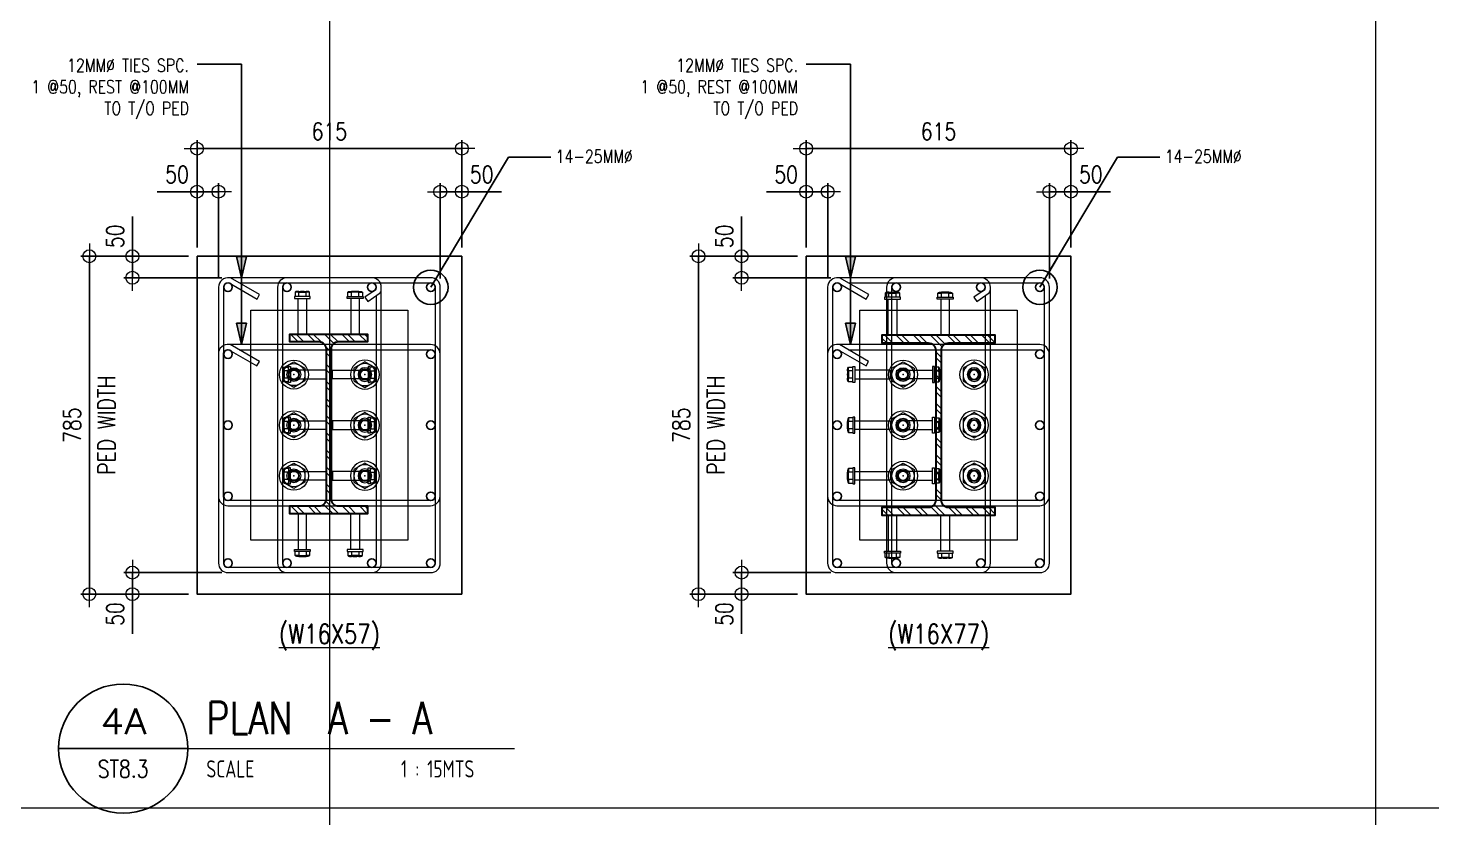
# Model space of a CAD drawing. Header units: millimetres. Extents: x 0 to 437400, y -7936 to 73710.
# Drawn here: x 16310 to 19571, y 6079 to 7914 of the extents above; entities that cross this region are included whole.
import ezdxf
from ezdxf.enums import TextEntityAlignment as Align

# ---------------------------------------------------------------- set-up
doc = ezdxf.new("R2010")
doc.units = ezdxf.units.MM
doc.header["$LTSCALE"] = 10
doc.header["$MEASUREMENT"] = 0
doc.layers.add('A_LINE', color=1, linetype='Continuous')
doc.layers.add('TARGET-MAIN', color=1, linetype='Continuous')
for name, color, linetype, lineweight in [('BASE PLATE', 5, 'Continuous', 15), ('BOLT', 33, 'Continuous', 20), ('COLUMN', 5, 'Continuous', 30), ('DRB002', 251, 'Continuous', 15), ('HATCH', 8, 'Continuous', 5), ('PEDESTAL CONCRETE', 3, 'Continuous', 25), ('S-Ablt', 1, 'Continuous', 9), ('S-ANNO-DIMS', 1, 'Continuous', 5), ('S-Anno-Text', 52, 'Continuous', 15), ('S-ANNO-WELD', 1, 'Continuous', 9), ('S_Bolt', 9, 'Continuous', 9)]:
    doc.layers.add(name, color=color, linetype=linetype, lineweight=lineweight)
doc.layers.add('GUIDE 000', color=3, linetype='Continuous', lineweight=0, plot=False)
doc.layers.add('S-DETL-GRID', color=62, linetype='Continuous', lineweight=9, plot=False)
doc.styles.add('1', font='simplex.shx', dxfattribs={"width": 0.8, "height": 20})
doc.styles.add('80', font='simplex.shx', dxfattribs={"width": 0.8, "height": 40})
doc.styles.add('ARCHITEXT', font='architxt.shx', dxfattribs={"width": 0.85})
doc.styles.add('ROMANS12', font='ROMANS.shx', dxfattribs={"height": 1.125})
doc.styles.add('SIMPLEX', font='SIMPLEX.shx', dxfattribs={"width": 1.1})
doc.dimstyles.new('DDIM20', dxfattribs={"dimtxt": 40, "dimasz": 0.4, "dimexe": 20, "dimexo": 20, "dimgap": 20, "dimtad": 1, "dimdec": 0, "dimrnd": 1, "dimdsep": 46, "dimtxsty": '80', "dimblk1": 'ESCADIM_ARW', "dimblk2": 'ESCADIM_ARW', "dimsah": 1, "dimcen": 50, "dimclrd": 1, "dimclre": 1, "dimclrt": 52, "dimadec": 0, "dimazin": 0, "dimtfac": 1, "dimtdec": 0, "dimtofl": 0, "dimtmove": 0, "dimatfit": 3, "dimldrblk": 'ESCADIM_ARW', "dimfxl": 1, "dimtolj": 1, "dimtzin": 0, "dimarcsym": 0})
doc.dimstyles.new('ESCA_ARW$7', dxfattribs={"dimtxt": 200, "dimasz": 1, "dimexe": 100, "dimexo": 100, "dimgap": 100, "dimtad": 1, "dimdec": 0, "dimrnd": 1, "dimdsep": 46, "dimtxsty": '1', "dimblk1": 'dim_arw', "dimblk2": 'dim_arw', "dimsah": 1, "dimcen": 50, "dimclrd": 1, "dimclre": 256, "dimclrt": 52, "dimadec": 0, "dimazin": 0, "dimtfac": 1, "dimtofl": 0, "dimtmove": 0, "dimatfit": 3, "dimldrblk": 'dim_arw', "dimfxl": 1, "dimtolj": 1, "dimtzin": 0, "dimarcsym": 0})

# ---------------------------------------------------------------- blocks, each defined once
blk = doc.blocks.new('A$C2DA53F6D')
blk.add_circle((0, -16.6), 18.9)
at = {"color": 1}
for radius in [9, 6.03]:
    blk.add_circle((0, -16.6), radius, dxfattribs=at)
at = {"layer": 'GUIDE 000'}
blk.add_point((0, -16.6), dxfattribs=at)
at = {"layer": 'S_Bolt', "color": 9, "linetype": 'Continuous', "ltscale": 0.5}
blk.add_lwpolyline([(-14.4, -24.9), (-14.4, -8.3), (0, 0), (14.4, -8.3), (14.4, -24.9), (0, -33.3)], close=True, dxfattribs=at)
at = {"layer": 'S_Bolt', "color": 251, "linetype": 'Continuous', "ltscale": 0.5}
blk.add_circle((0, -16.6), 14.4, dxfattribs=at)
blk = doc.blocks.new('BOLT', base_point=(6.579, 3.6798))
for p, q in [((6.571, 3.6847), (6.571, 3.6798)), ((6.575, 3.6847), (6.571, 3.6847)), ((6.575, 3.6858), (6.573, 3.6858)), ((6.575, 3.6798), (6.575, 3.6858)), ((6.575, 3.6858), (6.583, 3.6858)), ((6.575, 3.6847), (6.583, 3.6847)), ((6.585, 3.6858), (6.583, 3.6858)), ((6.583, 3.6798), (6.583, 3.6858)), ((6.587, 3.6847), (6.583, 3.6847)), ((6.587, 3.6798), (6.587, 3.6847))]:
    blk.add_line(p, q)
for centre, radius, start, end in [((6.573, 3.6833), 0.00241, 33.9696, 146.0304), ((6.579, 3.6777), 0.00805, 60.2058, 119.7942), ((6.585, 3.6833), 0.00241, 33.9696, 146.0304)]:
    blk.add_arc(centre, radius, start, end)
blk = doc.blocks.new('BOLT20')
at = {"color": 1}
for p, q in [((-18.5, 4.5), (-18.5, 0)), ((18.5, 4.5), (-18.5, 4.5)), ((-18.5, 0), (18.5, 0)), ((18.5, 0), (18.5, 4.5))]:
    blk.add_line(p, q, dxfattribs=at)
at = {"color": 1, "xscale": 2125, "yscale": 2000, "zscale": 2125}
blk.add_blockref('BOLT', (0, 4.5), dxfattribs=at)
blk = doc.blocks.new('blts')
at = {"layer": 'S-Ablt'}
blk.add_lwpolyline([(80662, 40014), (80745, 40014), (80745, 40034), (80662, 40034)], close=True, dxfattribs=at)
at = {"layer": 'S-Ablt', "xscale": -1, "rotation": 270}
blk.add_blockref('BOLT20', (80745, 40024), dxfattribs=at)
blk = doc.blocks.new('ESCADIM_ARW')
at = {"color": 9}
blk.add_line((75, 0), (-75, 0), dxfattribs=at)
blk.add_circle((0, 0), 37.5, dxfattribs=at)
blk = doc.blocks.new('*D146')
at = {"layer": 'Defpoints', "color": 0, "transparency": 16777216}
for p in [(18167.3, 7534.3), (18117.3, 7384.3), (18167.3, 7312.4)]:
    blk.add_point(p, dxfattribs=at)
at = {"layer": 'S-ANNO-DIMS', "color": 1, "lineweight": -2, "transparency": 16777216}
for p, q in [((18117.3, 7534.3), (18025, 7534.3)), ((18117.3, 7404.3), (18117.3, 7554.3)), ((18166.9, 7534.3), (18117.7, 7534.3)), ((18167.3, 7332.4), (18167.3, 7554.3))]:
    blk.add_line(p, q, dxfattribs=at)
at = {"layer": 'S-ANNO-DIMS', "color": 1, "lineweight": -2, "transparency": 16777216, "xscale": 0.4, "yscale": 0.4, "zscale": 0.4, "rotation": 180}
blk.add_blockref('ESCADIM_ARW', (18117.3, 7534.3), dxfattribs=at)
at = {"layer": 'S-ANNO-DIMS', "color": 1, "lineweight": -2, "transparency": 16777216, "xscale": 0.4, "yscale": 0.4, "zscale": 0.4}
blk.add_blockref('ESCADIM_ARW', (18167.3, 7534.3), dxfattribs=at)
at = {"layer": 'S-ANNO-DIMS', "color": 52, "transparency": 16777216, "insert": (18070.9, 7574.3), "char_height": 40, "attachment_point": 5, "style": '80'}
blk.add_mtext('\\A1;50', dxfattribs=at)
blk = doc.blocks.new('*D143')
at = {"layer": 'Defpoints', "color": 0, "transparency": 16777216}
for p in [(18117.3, 7384.3), (17967.3, 7334.3), (18195, 7334.3)]:
    blk.add_point(p, dxfattribs=at)
at = {"layer": 'S-ANNO-DIMS', "color": 1, "lineweight": -2, "transparency": 16777216}
for p, q in [((17967.3, 7384.3), (17967.3, 7476.5)), ((18097.3, 7384.3), (17947.3, 7384.3)), ((17967.3, 7334.7), (17967.3, 7383.9)), ((18175, 7334.3), (17947.3, 7334.3))]:
    blk.add_line(p, q, dxfattribs=at)
at = {"layer": 'S-ANNO-DIMS', "color": 1, "lineweight": -2, "transparency": 16777216, "xscale": 0.4, "yscale": 0.4, "zscale": 0.4}
for p, rotation in [((17967.3, 7384.3), 90), ((17967.3, 7334.3), 270)]:
    blk.add_blockref('ESCADIM_ARW', p, dxfattribs=dict(at, rotation=rotation))
at = {"layer": 'S-ANNO-DIMS', "color": 52, "transparency": 16777216, "insert": (17927.3, 7430.6), "char_height": 40, "attachment_point": 5, "rotation": 90, "style": '80'}
blk.add_mtext('\\A1;50', dxfattribs=at)
blk = doc.blocks.new('*D147')
at = {"layer": 'Defpoints', "color": 0, "transparency": 16777216}
for p in [(18732.3, 7634.3), (18117.3, 7384.3), (18732.3, 7384.3)]:
    blk.add_point(p, dxfattribs=at)
at = {"layer": 'S-ANNO-DIMS', "color": 1, "lineweight": -2, "transparency": 16777216}
for p, q in [((18117.3, 7404.3), (18117.3, 7654.3)), ((18117.7, 7634.3), (18731.9, 7634.3)), ((18732.3, 7404.3), (18732.3, 7654.3))]:
    blk.add_line(p, q, dxfattribs=at)
at = {"layer": 'S-ANNO-DIMS', "color": 1, "lineweight": -2, "transparency": 16777216, "xscale": 0.4, "yscale": 0.4, "zscale": 0.4, "rotation": 180}
blk.add_blockref('ESCADIM_ARW', (18117.3, 7634.3), dxfattribs=at)
at = {"layer": 'S-ANNO-DIMS', "color": 1, "lineweight": -2, "transparency": 16777216, "xscale": 0.4, "yscale": 0.4, "zscale": 0.4}
blk.add_blockref('ESCADIM_ARW', (18732.3, 7634.3), dxfattribs=at)
at = {"layer": 'S-ANNO-DIMS', "color": 52, "transparency": 16777216, "insert": (18424.8, 7674.3), "char_height": 40, "attachment_point": 5, "style": '80'}
blk.add_mtext('\\A1;615', dxfattribs=at)
blk = doc.blocks.new('*D148')
at = {"layer": 'Defpoints', "color": 0, "transparency": 16777216}
for p in [(18117.3, 7384.3), (17867.3, 6599.3), (18117.3, 6599.3)]:
    blk.add_point(p, dxfattribs=at)
at = {"layer": 'S-ANNO-DIMS', "color": 1, "lineweight": -2, "transparency": 16777216}
for p, q in [((18097.3, 7384.3), (17847.3, 7384.3)), ((17867.3, 7383.9), (17867.3, 6599.7)), ((18097.3, 6599.3), (17847.3, 6599.3))]:
    blk.add_line(p, q, dxfattribs=at)
at = {"layer": 'S-ANNO-DIMS', "color": 1, "lineweight": -2, "transparency": 16777216, "xscale": 0.4, "yscale": 0.4, "zscale": 0.4}
for p, rotation in [((17867.3, 7384.3), 90), ((17867.3, 6599.3), 270)]:
    blk.add_blockref('ESCADIM_ARW', p, dxfattribs=dict(at, rotation=rotation))
at = {"layer": 'S-ANNO-DIMS', "color": 52, "transparency": 16777216, "char_height": 40, "attachment_point": 5, "rotation": 90, "style": '80'}
for s, insert in [('\\A1;PED WIDTH', (17907.3, 6991.8)), ('\\A1;785', (17827.3, 6991.8))]:
    blk.add_mtext(s, dxfattribs=dict(at, insert=insert))
blk = doc.blocks.new('*D145')
at = {"layer": 'Defpoints', "color": 0, "transparency": 16777216}
for p in [(18682.3, 7534.3), (18732.3, 7384.3), (18682.3, 7312.4)]:
    blk.add_point(p, dxfattribs=at)
at = {"layer": 'S-ANNO-DIMS', "color": 1, "lineweight": -2, "transparency": 16777216}
for p, q in [((18682.3, 7332.4), (18682.3, 7554.3)), ((18682.7, 7534.3), (18731.9, 7534.3)), ((18732.3, 7404.3), (18732.3, 7554.3)), ((18732.3, 7534.3), (18824.5, 7534.3))]:
    blk.add_line(p, q, dxfattribs=at)
at = {"layer": 'S-ANNO-DIMS', "color": 1, "lineweight": -2, "transparency": 16777216, "xscale": 0.4, "yscale": 0.4, "zscale": 0.4, "rotation": 180}
blk.add_blockref('ESCADIM_ARW', (18682.3, 7534.3), dxfattribs=at)
at = {"layer": 'S-ANNO-DIMS', "color": 1, "lineweight": -2, "transparency": 16777216, "xscale": 0.4, "yscale": 0.4, "zscale": 0.4}
blk.add_blockref('ESCADIM_ARW', (18732.3, 7534.3), dxfattribs=at)
at = {"layer": 'S-ANNO-DIMS', "color": 52, "transparency": 16777216, "insert": (18778.6, 7574.3), "char_height": 40, "attachment_point": 5, "style": '80'}
blk.add_mtext('\\A1;50', dxfattribs=at)
blk = doc.blocks.new('*D144')
at = {"layer": 'Defpoints', "color": 0, "transparency": 16777216}
for p in [(17967.3, 6649.3), (18195, 6649.3), (18117.3, 6599.3)]:
    blk.add_point(p, dxfattribs=at)
at = {"layer": 'S-ANNO-DIMS', "color": 1, "lineweight": -2, "transparency": 16777216}
for p, q in [((18175, 6649.3), (17947.3, 6649.3)), ((17967.3, 6648.9), (17967.3, 6599.7)), ((18097.3, 6599.3), (17947.3, 6599.3)), ((17967.3, 6599.3), (17967.3, 6507.1))]:
    blk.add_line(p, q, dxfattribs=at)
at = {"layer": 'S-ANNO-DIMS', "color": 1, "lineweight": -2, "transparency": 16777216, "xscale": 0.4, "yscale": 0.4, "zscale": 0.4}
for p, rotation in [((17967.3, 6649.3), 90), ((17967.3, 6599.3), 270)]:
    blk.add_blockref('ESCADIM_ARW', p, dxfattribs=dict(at, rotation=rotation))
at = {"layer": 'S-ANNO-DIMS', "color": 52, "transparency": 16777216, "insert": (17927.3, 6553), "char_height": 40, "attachment_point": 5, "rotation": 90, "style": '80'}
blk.add_mtext('\\A1;50', dxfattribs=at)
blk = doc.blocks.new('*D149')
at = {"layer": 'Defpoints', "color": 0, "transparency": 16777216}
for p in [(16752.5, 7534.3), (16702.5, 7384.3), (16752.5, 7312.4)]:
    blk.add_point(p, dxfattribs=at)
at = {"layer": 'S-ANNO-DIMS', "color": 1, "lineweight": -2, "transparency": 16777216}
for p, q in [((16702.5, 7534.3), (16610.3, 7534.3)), ((16702.5, 7404.3), (16702.5, 7554.3)), ((16752.1, 7534.3), (16702.9, 7534.3)), ((16752.5, 7332.4), (16752.5, 7554.3))]:
    blk.add_line(p, q, dxfattribs=at)
at = {"layer": 'S-ANNO-DIMS', "color": 1, "lineweight": -2, "transparency": 16777216, "xscale": 0.4, "yscale": 0.4, "zscale": 0.4, "rotation": 180}
blk.add_blockref('ESCADIM_ARW', (16702.5, 7534.3), dxfattribs=at)
at = {"layer": 'S-ANNO-DIMS', "color": 1, "lineweight": -2, "transparency": 16777216, "xscale": 0.4, "yscale": 0.4, "zscale": 0.4}
blk.add_blockref('ESCADIM_ARW', (16752.5, 7534.3), dxfattribs=at)
at = {"layer": 'S-ANNO-DIMS', "color": 52, "transparency": 16777216, "insert": (16656.2, 7574.3), "char_height": 40, "attachment_point": 5, "style": '80'}
blk.add_mtext('\\A1;50', dxfattribs=at)
blk = doc.blocks.new('*D150')
at = {"layer": 'Defpoints', "color": 0, "transparency": 16777216}
for p in [(16702.5, 7384.3), (16552.5, 7334.3), (16780.2, 7334.3)]:
    blk.add_point(p, dxfattribs=at)
at = {"layer": 'S-ANNO-DIMS', "color": 1, "lineweight": -2, "transparency": 16777216}
for p, q in [((16552.5, 7384.3), (16552.5, 7476.5)), ((16682.5, 7384.3), (16532.5, 7384.3)), ((16552.5, 7334.7), (16552.5, 7383.9)), ((16760.2, 7334.3), (16532.5, 7334.3))]:
    blk.add_line(p, q, dxfattribs=at)
at = {"layer": 'S-ANNO-DIMS', "color": 1, "lineweight": -2, "transparency": 16777216, "xscale": 0.4, "yscale": 0.4, "zscale": 0.4}
for p, rotation in [((16552.5, 7384.3), 90), ((16552.5, 7334.3), 270)]:
    blk.add_blockref('ESCADIM_ARW', p, dxfattribs=dict(at, rotation=rotation))
at = {"layer": 'S-ANNO-DIMS', "color": 52, "transparency": 16777216, "insert": (16512.5, 7430.6), "char_height": 40, "attachment_point": 5, "rotation": 90, "style": '80'}
blk.add_mtext('\\A1;50', dxfattribs=at)
blk = doc.blocks.new('*D151')
at = {"layer": 'Defpoints', "color": 0, "transparency": 16777216}
for p in [(17317.5, 7634.3), (16702.5, 7384.3), (17317.5, 7384.3)]:
    blk.add_point(p, dxfattribs=at)
at = {"layer": 'S-ANNO-DIMS', "color": 1, "lineweight": -2, "transparency": 16777216}
for p, q in [((16702.5, 7404.3), (16702.5, 7654.3)), ((16702.9, 7634.3), (17317.1, 7634.3)), ((17317.5, 7404.3), (17317.5, 7654.3))]:
    blk.add_line(p, q, dxfattribs=at)
at = {"layer": 'S-ANNO-DIMS', "color": 1, "lineweight": -2, "transparency": 16777216, "xscale": 0.4, "yscale": 0.4, "zscale": 0.4, "rotation": 180}
blk.add_blockref('ESCADIM_ARW', (16702.5, 7634.3), dxfattribs=at)
at = {"layer": 'S-ANNO-DIMS', "color": 1, "lineweight": -2, "transparency": 16777216, "xscale": 0.4, "yscale": 0.4, "zscale": 0.4}
blk.add_blockref('ESCADIM_ARW', (17317.5, 7634.3), dxfattribs=at)
at = {"layer": 'S-ANNO-DIMS', "color": 52, "transparency": 16777216, "insert": (17010, 7674.3), "char_height": 40, "attachment_point": 5, "style": '80'}
blk.add_mtext('\\A1;615', dxfattribs=at)
blk = doc.blocks.new('*D152')
at = {"layer": 'Defpoints', "color": 0, "transparency": 16777216}
for p in [(16702.5, 7384.3), (16452.5, 6599.3), (16702.5, 6599.3)]:
    blk.add_point(p, dxfattribs=at)
at = {"layer": 'S-ANNO-DIMS', "color": 1, "lineweight": -2, "transparency": 16777216}
for p, q in [((16682.5, 7384.3), (16432.5, 7384.3)), ((16452.5, 7383.9), (16452.5, 6599.7)), ((16682.5, 6599.3), (16432.5, 6599.3))]:
    blk.add_line(p, q, dxfattribs=at)
at = {"layer": 'S-ANNO-DIMS', "color": 1, "lineweight": -2, "transparency": 16777216, "xscale": 0.4, "yscale": 0.4, "zscale": 0.4}
for p, rotation in [((16452.5, 7384.3), 90), ((16452.5, 6599.3), 270)]:
    blk.add_blockref('ESCADIM_ARW', p, dxfattribs=dict(at, rotation=rotation))
at = {"layer": 'S-ANNO-DIMS', "color": 52, "transparency": 16777216, "char_height": 40, "attachment_point": 5, "rotation": 90, "style": '80'}
for s, insert in [('\\A1;PED WIDTH', (16492.5, 6991.8)), ('\\A1;785', (16412.5, 6991.8))]:
    blk.add_mtext(s, dxfattribs=dict(at, insert=insert))
blk = doc.blocks.new('*D153')
at = {"layer": 'Defpoints', "color": 0, "transparency": 16777216}
for p in [(17267.5, 7534.3), (17317.5, 7384.3), (17267.5, 7312.4)]:
    blk.add_point(p, dxfattribs=at)
at = {"layer": 'S-ANNO-DIMS', "color": 1, "lineweight": -2, "transparency": 16777216}
for p, q in [((17267.5, 7332.4), (17267.5, 7554.3)), ((17267.9, 7534.3), (17317.1, 7534.3)), ((17317.5, 7404.3), (17317.5, 7554.3)), ((17317.5, 7534.3), (17409.7, 7534.3))]:
    blk.add_line(p, q, dxfattribs=at)
at = {"layer": 'S-ANNO-DIMS', "color": 1, "lineweight": -2, "transparency": 16777216, "xscale": 0.4, "yscale": 0.4, "zscale": 0.4, "rotation": 180}
blk.add_blockref('ESCADIM_ARW', (17267.5, 7534.3), dxfattribs=at)
at = {"layer": 'S-ANNO-DIMS', "color": 1, "lineweight": -2, "transparency": 16777216, "xscale": 0.4, "yscale": 0.4, "zscale": 0.4}
blk.add_blockref('ESCADIM_ARW', (17317.5, 7534.3), dxfattribs=at)
at = {"layer": 'S-ANNO-DIMS', "color": 52, "transparency": 16777216, "insert": (17363.8, 7574.3), "char_height": 40, "attachment_point": 5, "style": '80'}
blk.add_mtext('\\A1;50', dxfattribs=at)
blk = doc.blocks.new('*D154')
at = {"layer": 'Defpoints', "color": 0, "transparency": 16777216}
for p in [(16552.5, 6649.3), (16780.2, 6649.3), (16702.5, 6599.3)]:
    blk.add_point(p, dxfattribs=at)
at = {"layer": 'S-ANNO-DIMS', "color": 1, "lineweight": -2, "transparency": 16777216}
for p, q in [((16760.2, 6649.3), (16532.5, 6649.3)), ((16552.5, 6648.9), (16552.5, 6599.7)), ((16682.5, 6599.3), (16532.5, 6599.3)), ((16552.5, 6599.3), (16552.5, 6507.1))]:
    blk.add_line(p, q, dxfattribs=at)
at = {"layer": 'S-ANNO-DIMS', "color": 1, "lineweight": -2, "transparency": 16777216, "xscale": 0.4, "yscale": 0.4, "zscale": 0.4}
for p, rotation in [((16552.5, 6649.3), 90), ((16552.5, 6599.3), 270)]:
    blk.add_blockref('ESCADIM_ARW', p, dxfattribs=dict(at, rotation=rotation))
at = {"layer": 'S-ANNO-DIMS', "color": 52, "transparency": 16777216, "insert": (16512.5, 6553), "char_height": 40, "attachment_point": 5, "rotation": 90, "style": '80'}
blk.add_mtext('\\A1;50', dxfattribs=at)
blk = doc.blocks.new('dim_arw')
h = blk.add_hatch(color=256)
h.paths.add_polyline_path([(-125.603, 29.454), (0, 0), (-125.603, -29.454, -0.115681), (-132.51, 0, -0.115681)])
h.paths.add_polyline_path([(-249.023, 58.396), (-125.603, 29.454, 0.115681), (-132.51, 0, 0.115681), (-125.603, -29.454), (-249.023, -58.396)])
for p, q in [((0, 0), (-249.023, 58.396)), ((-249.023, 58.396), (-249.023, -58.396)), ((0, 0), (-249.023, -58.396))]:
    blk.add_line(p, q)
blk = doc.blocks.new('TARGET-DWGLABEL')
at = {"layer": 'TARGET-MAIN'}
blk.add_line((-7.5, 0), (7.5, 0), dxfattribs=at)
blk.add_circle((0, 0), 7.5, dxfattribs=at)
at = {"layer": 'TARGET-MAIN', "color": 2, "style": 'ARCHITEXT', "width": 0.85}
blk.add_text('SCALE', height=2, dxfattribs=at).set_placement((9.66, -2.36), align=Align.MIDDLE_LEFT)
at = {"layer": 'TARGET-MAIN', "color": 6, "style": 'ARCHITEXT', "width": 0.85}
blk.add_attdef('DRAWING_TITLE', text='', height=5, dxfattribs=at).set_placement((9.08, 4.41), align=Align.MIDDLE_LEFT)
at = {"layer": 'TARGET-MAIN', "color": 4, "style": 'ARCHITEXT', "width": 0.85}
blk.add_attdef('DWG_NO.', text='', height=3, dxfattribs=at).set_placement((0, 3.17), align=Align.MIDDLE_CENTER)
at = {"layer": 'TARGET-MAIN', "color": 3, "style": 'ARCHITEXT', "width": 0.85}
blk.add_attdef('SHT_NO.', text='', height=2, dxfattribs=at).set_placement((-0.02, -2.36), align=Align.MIDDLE_CENTER)
at = {"layer": 'TARGET-MAIN', "color": 2, "style": 'ARCHITEXT', "width": 0.85}
blk.add_attdef('SCALE', text='', height=2, dxfattribs=at).set_placement((69.6, -2.36), align=Align.MIDDLE_RIGHT)

msp = doc.modelspace()

# ---------------------------------------------------------------- hatches: boundary and pattern name
at = {"layer": 'HATCH'}
h = msp.add_hatch(dxfattribs=at)
h.set_pattern_fill('ANSI32', color=256, scale=75, angle=90, style=0)
h.set_pattern_definition([(135, (-13345.5, -13960.688), (-19.887378, -19.887378), []), (135, (-13345.5, -13947.43), (-19.887378, -19.887378), [])])
edge = h.paths.add_edge_path()
edge.add_line((17008.36581, 6785.98108), (16917.94181, 6785.98108))
edge.add_line((16917.94181, 6785.98108), (16917.94181, 6804.14208))
edge.add_line((16917.94181, 6804.14208), (16986.14081, 6804.14208))
edge.add_arc((16986.14081, 6820.90608), 16.764, 270, 360)
edge.add_line((17002.90481, 6820.90608), (17002.90481, 7168.37808))
edge.add_arc((16986.14081, 7168.37808), 16.764, 0, 90)
edge.add_line((16986.14081, 7185.14208), (16917.94181, 7185.14208))
edge.add_line((16917.94181, 7185.14208), (16917.94181, 7203.30308))
edge.add_line((16917.94181, 7203.30308), (17098.78981, 7203.30308))
edge.add_line((17098.78981, 7203.30308), (17098.78981, 7185.14208))
edge.add_line((17098.78981, 7185.14208), (17030.59081, 7185.14208))
edge.add_arc((17030.59081, 7168.37808), 16.764, 90, 180)
edge.add_line((17013.82681, 7168.37808), (17013.82681, 6820.90608))
edge.add_arc((17030.59081, 6820.90608), 16.764, 180, 270)
edge.add_line((17030.59081, 6804.14208), (17098.78981, 6804.14208))
edge.add_line((17098.78981, 6804.14208), (17098.78981, 6785.98108))
edge.add_line((17098.78981, 6785.98108), (17008.36581, 6785.98108))
h = msp.add_hatch(dxfattribs=at)
h.set_pattern_fill('ANSI32', color=256, scale=75, angle=90, style=0)
h.set_pattern_definition([(135, (-12736.25, -13960.688), (-19.887378, -19.887378), []), (135, (-12736.25, -13947.43), (-19.887378, -19.887378), [])])
edge = h.paths.add_edge_path()
edge.add_line((18424.75, 6782.00758), (18294.0035, 6782.00758))
edge.add_line((18294.0035, 6782.00758), (18294.0035, 6801.31158))
edge.add_line((18294.0035, 6801.31158), (18401.763, 6801.31158))
edge.add_arc((18401.763, 6818.52008), 17.2085, 270, 360)
edge.add_line((18418.9715, 6818.52008), (18418.9715, 7165.10308))
edge.add_arc((18401.763, 7165.10308), 17.2085, 0, 90)
edge.add_line((18401.763, 7182.31158), (18294.0035, 7182.31158))
edge.add_line((18294.0035, 7182.31158), (18294.0035, 7201.61558))
edge.add_line((18294.0035, 7201.61558), (18555.4965, 7201.61558))
edge.add_line((18555.4965, 7201.61558), (18555.4965, 7182.31158))
edge.add_line((18555.4965, 7182.31158), (18447.737, 7182.31158))
edge.add_arc((18447.737, 7165.10308), 17.2085, 90, 180)
edge.add_line((18430.5285, 7165.10308), (18430.5285, 6818.52008))
edge.add_arc((18447.737, 6818.52008), 17.2085, 180, 270)
edge.add_line((18447.737, 6801.31158), (18555.4965, 6801.31158))
edge.add_line((18555.4965, 6801.31158), (18555.4965, 6782.00758))
edge.add_line((18555.4965, 6782.00758), (18424.75, 6782.00758))

# ---------------------------------------------------------------- linework, layer by layer
for centre, radius in [((16774.5, 7312.31158), 10), ((16911.5, 7312.31158), 10), ((17108.5, 7312.31158), 10), ((17245.5, 7312.31158), 10), ((18189.25, 7312.31158), 10), ((18326.25, 7312.31158), 10), ((18523.25, 7312.31158), 10), ((18660.25, 7312.31158), 10), ((16774.5, 7157.06158), 10), ((17245.5, 7157.06158), 10), ((18189.25, 7157.06158), 10), ((18660.25, 7157.06158), 10), ((16927.5, 7109.31158), 12.5), ((17092.5, 7109.31158), 12.5), ((18342.25, 7109.31158), 12.5), ((18507.25, 7109.31158), 12.5), ((16774.5, 6991.81158), 10), ((16927.5, 6991.81158), 12.5), ((17092.5, 6991.81158), 12.5), ((17245.5, 6991.81158), 10), ((18189.25, 6991.81158), 10), ((18342.25, 6991.81158), 12.5), ((18507.25, 6991.81158), 12.5), ((18660.25, 6991.81158), 10), ((16927.5, 6874.31158), 12.5), ((17092.5, 6874.31158), 12.5), ((18342.25, 6874.31158), 12.5), ((18507.25, 6874.31158), 12.5), ((16774.5, 6826.56158), 10), ((17245.5, 6826.56158), 10), ((18189.25, 6826.56158), 10), ((18660.25, 6826.56158), 10), ((16774.5, 6671.31158), 10), ((16911.5, 6671.31158), 10), ((17108.5, 6671.31158), 10), ((17245.5, 6671.31158), 10), ((18189.25, 6671.31158), 10), ((18326.25, 6671.31158), 10), ((18523.25, 6671.31158), 10), ((18660.25, 6671.31158), 10)]:
    msp.add_circle(centre, radius)
at = {"layer": 'A_LINE', "color": 1, "lineweight": 13}
msp.add_line((16381.09056, 6240.38379), (17439.59421, 6240.38379), dxfattribs=at)
at = {"layer": 'BASE PLATE'}
for points in [[(16827.5, 7259.31158), (17192.5, 7259.31158), (17192.5, 6724.31158), (16827.5, 6724.31158)], [(16827.5, 7259.31158), (17192.5, 7259.31158), (17192.5, 6724.31158), (16827.5, 6724.31158)], [(18242.25, 7259.31158), (18607.25, 7259.31158), (18607.25, 6724.31158), (18242.25, 6724.31158)], [(18242.25, 7259.31158), (18607.25, 7259.31158), (18607.25, 6724.31158), (18242.25, 6724.31158)]]:
    msp.add_lwpolyline(points, close=True, dxfattribs=at)
at = {"layer": 'COLUMN'}
for points in [[(17008.36581, 6785.98108), (16917.94181, 6785.98108), (16917.94181, 6804.14208), (16986.14081, 6804.14208, 0.4142135624), (17002.90481, 6820.90608), (17002.90481, 7168.37808, 0.4142135624), (16986.14081, 7185.14208), (16917.94181, 7185.14208), (16917.94181, 7203.30308), (17098.78981, 7203.30308), (17098.78981, 7185.14208), (17030.59081, 7185.14208, 0.4142135624), (17013.82681, 7168.37808), (17013.82681, 6820.90608, 0.4142135624), (17030.59081, 6804.14208), (17098.78981, 6804.14208), (17098.78981, 6785.98108), (17008.36581, 6785.98108)], [(18424.75, 6782.00758), (18294.0035, 6782.00758), (18294.0035, 6801.31158), (18401.763, 6801.31158, 0.4142135624), (18418.9715, 6818.52008), (18418.9715, 7165.10308, 0.4142135624), (18401.763, 7182.31158), (18294.0035, 7182.31158), (18294.0035, 7201.61558), (18555.4965, 7201.61558), (18555.4965, 7182.31158), (18447.737, 7182.31158, 0.4142135624), (18430.5285, 7165.10308), (18430.5285, 6818.52008, 0.4142135624), (18447.737, 6801.31158), (18555.4965, 6801.31158), (18555.4965, 6782.00758), (18424.75, 6782.00758)]]:
    msp.add_lwpolyline(points, format="xyb", dxfattribs=at)
at = {"layer": 'DRB002'}
for points in [[(16801, 7322.31158), (17245.5, 7322.31158, -0.4142135624), (17255.5, 7312.31158), (17255.5, 6671.31158, -0.4142135624), (17245.5, 6661.31158), (16774.5, 6661.31158, -0.4142135624), (16764.5, 6671.31158), (16764.5, 7312.31158, -0.4714692709), (16777, 7322.31158), (16841.95191, 7284.81158), (16847.95191, 7295.20388), (16780.21539, 7334.31158), (16778.00514, 7334.31158, 0.4528950113), (16752.5, 7312.38414), (16752.5, 6671.31158, 0.4142135624), (16774.5, 6649.31158), (17245.5, 6649.31158, 0.4142135624), (17267.5, 6671.31158), (17267.5, 7312.31158, 0.4142135624), (17245.5, 7334.31158), (16780.21539, 7334.31158)], [(17118.5, 7292.77918), (17118.5, 6671.31158, -0.4142135624), (17108.5, 6661.31158), (16911.5, 6661.31158, -0.4142135624), (16901.5, 6671.31158), (16901.5, 7312.31158, -0.4142135624), (16911.5, 7322.31158), (17108.5, 7322.31158, -0.6481637672), (17115.95483, 7305.64633), (17092.12398, 7288.95979), (17099.0069, 7279.12997), (17125.38292, 7297.59865, 0.2446984432), (17130.5, 7307.42848), (17130.5, 7312.31158, 0.4142135624), (17108.5, 7334.31158), (16911.5, 7334.31158, 0.4142135624), (16889.5, 7312.31158), (16889.5, 6671.31158, 0.4142135624), (16911.5, 6649.31158), (17108.5, 6649.31158, 0.4142135624), (17130.5, 6671.31158), (17130.5, 7307.42848)], [(18215.75, 7322.31158), (18660.25, 7322.31158, -0.4142135624), (18670.25, 7312.31158), (18670.25, 6671.31158, -0.4142135624), (18660.25, 6661.31158), (18189.25, 6661.31158, -0.4142135624), (18179.25, 6671.31158), (18179.25, 7312.31158, -0.4714692709), (18191.75, 7322.31158), (18256.70191, 7284.81158), (18262.70191, 7295.20388), (18194.96539, 7334.31158), (18192.75514, 7334.31158, 0.4528950113), (18167.25, 7312.38414), (18167.25, 6671.31158, 0.4142135624), (18189.25, 6649.31158), (18660.25, 6649.31158, 0.4142135624), (18682.25, 6671.31158), (18682.25, 7312.31158, 0.4142135624), (18660.25, 7334.31158), (18194.96539, 7334.31158)], [(18533.25, 7292.77918), (18533.25, 6671.31158, -0.4142135624), (18523.25, 6661.31158), (18326.25, 6661.31158, -0.4142135624), (18316.25, 6671.31158), (18316.25, 7312.31158, -0.4142135624), (18326.25, 7322.31158), (18523.25, 7322.31158, -0.6481637672), (18530.70483, 7305.64633), (18506.87398, 7288.95979), (18513.7569, 7279.12997), (18540.13292, 7297.59865, 0.2446984432), (18545.25, 7307.42848), (18545.25, 7312.31158, 0.4142135624), (18523.25, 7334.31158), (18326.25, 7334.31158, 0.4142135624), (18304.25, 7312.31158), (18304.25, 6671.31158, 0.4142135624), (18326.25, 6649.31158), (18523.25, 6649.31158, 0.4142135624), (18545.25, 6671.31158), (18545.25, 7307.42848)], [(16800.6261, 7167.21645), (17245.1261, 7167.21645, -0.4142135624), (17255.1261, 7157.21645), (17255.1261, 6991.96645), (17255.1261, 6826.71645, -0.4142135624), (17245.1261, 6816.71645), (17009.6261, 6816.71645), (16774.1261, 6816.71645, -0.4142135624), (16764.1261, 6826.71645), (16764.1261, 6991.96645), (16764.1261, 7157.21645, -0.4714692709), (16776.6261, 7167.21645), (16841.57801, 7129.71645), (16847.57801, 7140.10875), (16779.84149, 7179.21645), (16777.63124, 7179.21645, 0.4528950113), (16752.1261, 7157.28902), (16752.1261, 6991.96645), (16752.1261, 6826.71645, 0.4142135624), (16774.1261, 6804.71645), (17009.6261, 6804.71645), (17245.1261, 6804.71645, 0.4142135624), (17267.1261, 6826.71645), (17267.1261, 6991.96645), (17267.1261, 7157.21645, 0.4142135624), (17245.1261, 7179.21645), (16779.84149, 7179.21645)], [(18215.3761, 7167.21645), (18659.8761, 7167.21645, -0.4142135624), (18669.8761, 7157.21645), (18669.8761, 6991.96645), (18669.8761, 6826.71645, -0.4142135624), (18659.8761, 6816.71645), (18424.3761, 6816.71645), (18188.8761, 6816.71645, -0.4142135624), (18178.8761, 6826.71645), (18178.8761, 6991.96645), (18178.8761, 7157.21645, -0.4714692709), (18191.3761, 7167.21645), (18256.32801, 7129.71645), (18262.32801, 7140.10875), (18194.59149, 7179.21645), (18192.38124, 7179.21645, 0.4528950113), (18166.8761, 7157.28902), (18166.8761, 6991.96645), (18166.8761, 6826.71645, 0.4142135624), (18188.8761, 6804.71645), (18424.3761, 6804.71645), (18659.8761, 6804.71645, 0.4142135624), (18681.8761, 6826.71645), (18681.8761, 6991.96645), (18681.8761, 7157.21645, 0.4142135624), (18659.8761, 7179.21645), (18194.59149, 7179.21645)]]:
    msp.add_lwpolyline(points, format="xyb", dxfattribs=at)
at = {"layer": 'PEDESTAL CONCRETE'}
for points in [[(16702.5, 7384.31158), (17317.5, 7384.31158), (17317.5, 6599.31158), (16702.5, 6599.31158)], [(18117.25, 7384.31158), (18732.25, 7384.31158), (18732.25, 6599.31158), (18117.25, 6599.31158)]]:
    msp.add_lwpolyline(points, close=True, dxfattribs=at)
at = {"layer": 'S-DETL-GRID'}
for p, q in [((17010, 10169.99998), (17010, 0)), ((19440, 10169.99998), (19440, 0)), ((29160, 6101.99999), (14580, 6101.99999))]:
    msp.add_line(p, q, dxfattribs=at)

# ---------------------------------------------------------------- block references
at = {"xscale": -1}
for p, rotation in [((-23076.83294, -73458.69692), 270), ((-21706.44875, -73460.38442), 270), ((-63644.5705, 47133.31158), 180), ((-62334.0705, 47133.31158), 180), ((57093.56456, 87447.98108), 90), ((58463.94875, 87444.00758), 90)]:
    msp.add_blockref('blts', p, dxfattribs=dict(at, rotation=rotation))
for p, rotation in [((57093.56456, -73458.69692), 90), ((58463.94875, -73460.38442), 90), ((97664.5705, 47133.31158), 180), ((98975.0705, 47133.31158), 180), ((-23076.83294, 87447.98108), 270), ((-21706.44875, 87444.00758), 270)]:
    msp.add_blockref('blts', p, dxfattribs=dict(rotation=rotation))
for p in [(97664.5705, -33032.18842), (98975.0705, -33032.18842), (97664.5705, -33149.68842), (98975.0705, -33149.68842)]:
    msp.add_blockref('blts', p, dxfattribs=at)
for p in [(-63644.5705, -33032.18842), (-62334.0705, -33032.18842), (-63644.5705, -33149.68842), (-62334.0705, -33149.68842)]:
    msp.add_blockref('blts', p)
at = {"layer": 'BOLT', "rotation": 180}
for p, xscale, yscale, zscale in [((16927.5, 7079.75072), 1.77777765819833, 1.77777765819833, 1.77777765819833), ((17092.5, 7079.75072), -1.77777765819833, 1.77777765818014, 1.777777658143876), ((18342.25, 7079.75072), 1.77777765819833, 1.77777765819833, 1.77777765819833), ((18507.25, 7079.75072), -1.77777765819833, 1.77777765818014, 1.777777658143876), ((16927.5, 6962.25072), 1.77777765819833, 1.77777765819833, 1.77777765819833), ((17092.5, 6962.25072), -1.77777765819833, 1.77777765818014, 1.777777658143876), ((18342.25, 6962.25072), 1.77777765819833, 1.77777765819833, 1.77777765819833), ((18507.25, 6962.25072), -1.77777765819833, 1.77777765818014, 1.777777658143876), ((16927.5, 6844.75072), 1.77777765819833, 1.77777765819833, 1.77777765819833), ((17092.5, 6844.75072), -1.77777765819833, 1.77777765818014, 1.777777658143876), ((18342.25, 6844.75072), 1.77777765819833, 1.77777765819833, 1.77777765819833), ((18507.25, 6844.75072), -1.77777765819833, 1.77777765818014, 1.777777658143876)]:
    msp.add_blockref('A$C2DA53F6D', p, dxfattribs=dict(at, xscale=xscale, yscale=yscale, zscale=zscale))
at = {"layer": 'TARGET-MAIN', "color": 1, "lineweight": 13}
ref = msp.add_blockref('TARGET-DWGLABEL', (16531.09056, 6240.38379), dxfattribs=dict(at, xscale=20, yscale=20, zscale=20))
ref.add_attrib('DWG_NO.', '4A', dxfattribs={"color": 4, "height": 60, "style": 'SIMPLEX', "width": 1.1}).set_placement((16531.09056, 6303.85176), align=Align.MIDDLE_CENTER)
ref.add_attrib('SHT_NO.', 'ST8.3', dxfattribs={"color": 3, "height": 40, "style": 'SIMPLEX', "width": 0.8}).set_placement((16530.78493, 6193.27911), align=Align.MIDDLE_CENTER)
ref.add_attrib('DRAWING_TITLE', 'PLAN  A - A ', dxfattribs={"color": 5, "height": 75, "style": 'SIMPLEX', "width": 0.8}).set_placement((16724.2711, 6311.35176), align=Align.MIDDLE_LEFT)
ref.add_attrib('SCALE', '1 : 15MTS', dxfattribs={"color": 2, "height": 40, "style": 'ARCHITEXT', "width": 0.85}).set_placement((17346.65266, 6193.27911), align=Align.MIDDLE_RIGHT)

# ---------------------------------------------------------------- texts
at = {"layer": 'S-Anno-Text', "char_height": 30, "style": 'ROMANS12'}
for s, insert, width, attachment_point in [('{\\W0.8;12MM∅ TIES SPC.\\P1 @50, REST @100MM\\PTO T/O PED}', (16683.65521, 7772.96158, 0.00032), 1035.319301, 6), ('{\\W0.8;12MM∅ TIES SPC.\\P1 @50, REST @100MM\\PTO T/O PED}', (18098.40521, 7772.96158, 0.00032), 1035.319301, 6), ('{\\W0.8;14-25MM∅}', (17535.53236, 7616.35392, 0.00032), 910.9117956, 4), ('{\\W0.8;14-25MM∅}', (18950.28236, 7616.35392, 0.00032), 910.9117956, 4)]:
    msp.add_mtext(s, dxfattribs=dict(at, insert=insert, width=width, attachment_point=attachment_point))
at = {"layer": 'S-Anno-Text', "color": 4, "char_height": 45, "width": 1019.9969191, "attachment_point": 5, "style": '1'}
for s, insert in [('{\\L(W16X57)}', (17010, 6499.31158)), ('{\\L(W16X77)}', (18424.75, 6499.31158))]:
    msp.add_mtext(s, dxfattribs=dict(at, insert=insert))

# ---------------------------------------------------------------- dimensions: what is measured, and where the dimension line sits
at = {"layer": 'S-ANNO-DIMS'}
for base, p1, p2, picture, middle in [((17317.5, 7634.31158), (16702.5, 7384.31158), (17317.5, 7384.31158), '*D151', (17010, 7674.31158)), ((18732.25, 7634.31158), (18117.25, 7384.31158), (18732.25, 7384.31158), '*D147', (18424.75, 7674.31158))]:
    dim = msp.add_linear_dim(base=base, p1=p1, p2=p2, dimstyle='DDIM20', dxfattribs=at)
    dim.commit()
    dim.dimension.update_dxf_attribs({"geometry": picture, "text_midpoint": middle})
for base, p1, p2, picture, middle in [((16752.5, 7534.31158), (16702.5, 7384.31158), (16752.5, 7312.38414), '*D149', (16656.19524, 7534.31158)), ((18167.25, 7534.31158), (18117.25, 7384.31158), (18167.25, 7312.38414), '*D146', (18070.94524, 7534.31158))]:
    dim = msp.add_linear_dim(base=base, p1=p1, p2=p2, dimstyle='DDIM20', dxfattribs=at)
    dim.commit()
    dim.dimension.update_dxf_attribs({"geometry": picture, "text_midpoint": middle, "dimtype": 160})
for base, p1, p2, angle, picture, middle in [((17267.5, 7534.31158), (17317.5, 7384.31158), (17267.5, 7312.38414), 180, '*D153', (17363.80476, 7534.31158)), ((18682.25, 7534.31158), (18732.25, 7384.31158), (18682.25, 7312.38414), 180, '*D145', (18778.55476, 7534.31158)), ((16552.5, 7334.31158), (16702.5, 7384.31158), (16780.21539, 7334.31158), 90, '*D150', (16552.5, 7430.61634)), ((17967.25, 7334.31158), (18117.25, 7384.31158), (18194.96539, 7334.31158), 90, '*D143', (17967.25, 7430.61634)), ((16552.5, 6649.31158), (16702.5, 6599.31158), (16780.21539, 6649.31158), 270, '*D154', (16552.5, 6553.00681)), ((17967.25, 6649.31158), (18117.25, 6599.31158), (18194.96539, 6649.31158), 270, '*D144', (17967.25, 6553.00681))]:
    dim = msp.add_linear_dim(base=base, p1=p1, p2=p2, angle=angle, dimstyle='DDIM20', dxfattribs=at)
    dim.commit()
    dim.dimension.update_dxf_attribs({"geometry": picture, "text_midpoint": middle, "dimtype": 160})
for base, p1, p2, picture, middle in [((16452.5, 6599.31158), (16702.5, 7384.31158), (16702.5, 6599.31158), '*D152', (16452.5, 6991.81158)), ((17867.25, 6599.31158), (18117.25, 7384.31158), (18117.25, 6599.31158), '*D148', (17867.25, 6991.81158))]:
    dim = msp.add_linear_dim(base=base, p1=p1, p2=p2, angle=90, text='<>\\XPED WIDTH', dimstyle='DDIM20', dxfattribs=at)
    dim.commit()
    dim.dimension.update_dxf_attribs({"geometry": picture, "text_midpoint": middle})

# ---------------------------------------------------------------- leaders
at = {"layer": 'S-ANNO-WELD'}
for points, override in [([(16805.60097, 7179.21645), (16805.60097, 7634.31158), (16805.60097, 7830.36631), (16702.5, 7830.36631)], {"dimscale": 0.1, "dimasz": 2}), ([(16805.60097, 7334.31158), (16805.60097, 7634.31158), (16805.60097, 7830.36631), (16702.5, 7830.36631)], {"dimscale": 0.1, "dimasz": 2}), ([(18220.35097, 7179.21645), (18220.35097, 7634.31158), (18220.35097, 7830.36631), (18117.25, 7830.36631)], {"dimscale": 0.1, "dimasz": 2}), ([(18220.35097, 7334.31158), (18220.35097, 7634.31158), (18220.35097, 7830.36631), (18117.25, 7830.36631)], {"dimscale": 0.1, "dimasz": 2}), ([(17245.5, 7312.31158), (17425.83588, 7614.25186), (17523.96914, 7614.25186)], {"dimscale": 0.1, "dimasz": 800, "dimldrblk": 'DotBlank'}), ([(18660.25, 7312.31158), (18840.58588, 7614.25186), (18938.71914, 7614.25186)], {"dimscale": 0.1, "dimasz": 800, "dimldrblk": 'DotBlank'})]:
    msp.add_leader(points, dimstyle='ESCA_ARW$7', override=override, dxfattribs=at)

doc.saveas('drawing.dxf')
